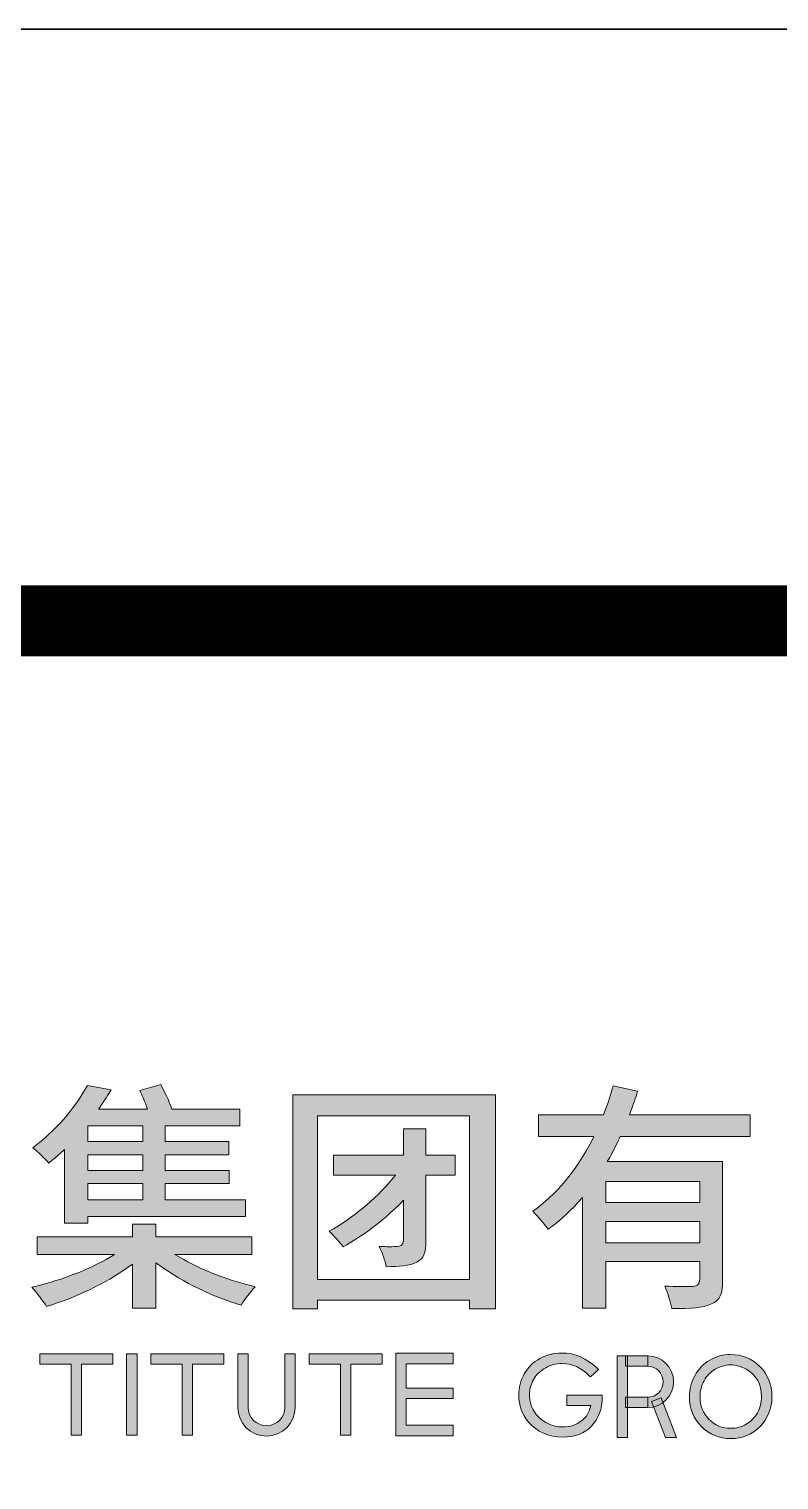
# Model space of a CAD drawing. Header units: millimetres. Extents: x 434053 to 1059003, y -2417481 to 936527.
# Drawn here: x 544865.8 to 545119.4, y -2314715.2 to -2314224.8 of the extents above; entities that cross this region are included whole.
import ezdxf

# ---------------------------------------------------------------- set-up
doc = ezdxf.new("R2010")
doc.units = ezdxf.units.MM
doc.header["$LTSCALE"] = 1000
doc.header["$MEASUREMENT"] = 0
for name, color, linetype in [('_U+56FE_U+5C42 1', 7, 'Continuous'), ('A-ANNO-TTLB', 7, 'Continuous'), ('PUB_TITLE', 4, 'Continuous'), ('图框层', 3, 'Continuous')]:
    doc.layers.add(name, color=color, linetype=linetype)

# ---------------------------------------------------------------- blocks, each defined once
blk = doc.blocks.new('asdfgafglogo2021h')
at = {"layer": '_U+56FE_U+5C42 1'}
h = blk.add_hatch(color=256, dxfattribs=at)
h.dxf.hatch_style = 2
edge = h.paths.add_edge_path()
edge.add_spline(control_points=[(396391.8, -17780.6), (396391.8, -17780.6), (396391.8, -17706.2), (396391.8, -17706.2), (396391.8, -17706.2), (396384.4, -17711.5), (396384.4, -17711.5), (396345.9, -17739.1), (396294.6, -17763.7), (396246.4, -17777.7), (396240.2, -17768.3), (396230.5, -17755.5), (396221.6, -17745.5), (396264.8, -17735.5), (396310.1, -17718.7), (396347.1, -17698.8), (396347.1, -17698.8), (396361.3, -17689.9), (396361.3, -17689.9), (396361.3, -17689.9), (396230.8, -17689.9), (396230.8, -17689.9), (396230.8, -17689.9), (396230.8, -17660), (396230.8, -17660), (396230.8, -17660), (396391.8, -17660), (396391.8, -17660), (396391.8, -17660), (396391.8, -17638.9), (396391.8, -17638.9), (396391.8, -17638.9), (396431.2, -17638.9), (396431.2, -17638.9), (396431.2, -17638.9), (396431.2, -17660), (396431.2, -17660), (396431.2, -17660), (396593.5, -17660), (396593.5, -17660), (396593.5, -17660), (396593.5, -17689.9), (396593.5, -17689.9), (396593.5, -17689.9), (396463.1, -17689.9), (396463.1, -17689.9), (396463.1, -17689.9), (396478.7, -17698.8), (396478.7, -17698.8), (396512.6, -17717.8), (396556.1, -17734.3), (396599.2, -17744.5), (396590.7, -17753.6), (396581.3, -17765.9), (396575.6, -17775.6), (396528.2, -17761.7), (396477.3, -17737.2), (396438.7, -17709.4), (396438.7, -17709.4), (396431.2, -17704.1), (396431.2, -17704.1), (396431.2, -17704.1), (396431.2, -17780.6), (396431.2, -17780.6), (396431.2, -17780.6), (396391.8, -17780.6), (396391.8, -17780.6)], knot_values=[0, 0, 0, 0, 1, 1, 1, 2, 2, 2, 3, 3, 3, 4, 4, 4, 5, 5, 5, 6, 6, 6, 7, 7, 7, 8, 8, 8, 9, 9, 9, 10, 10, 10, 11, 11, 11, 12, 12, 12, 13, 13, 13, 14, 14, 14, 15, 15, 15, 16, 16, 16, 17, 17, 17, 18, 18, 18, 19, 19, 19, 20, 20, 20, 21, 21, 21, 22, 22, 22, 22], degree=3, periodic=0)
edge = h.paths.add_edge_path()
edge.add_spline(control_points=[(396276.7, -17637), (396276.7, -17637), (396276.7, -17512.9), (396276.7, -17512.9), (396276.7, -17512.9), (396268.9, -17519.8), (396268.9, -17519.8), (396262.8, -17525.3), (396256.6, -17530.5), (396250.4, -17535.7), (396243.1, -17526.9), (396232.5, -17516.5), (396223.2, -17509.8), (396261.1, -17481.6), (396294.3, -17443.7), (396315.5, -17404.4), (396315.5, -17404.4), (396355.6, -17412), (396355.6, -17412), (396350.4, -17420.4), (396345, -17428.7), (396339.3, -17437), (396339.3, -17437), (396334.3, -17444.4), (396334.3, -17444.4), (396334.3, -17444.4), (396417, -17444.4), (396417, -17444.4), (396417, -17444.4), (396414.7, -17438.1), (396414.7, -17438.1), (396411.6, -17429.5), (396407.9, -17420.8), (396404.1, -17412.9), (396404.1, -17412.9), (396439.5, -17403), (396439.5, -17403), (396446.8, -17416.2), (396453.4, -17430.2), (396457.2, -17441.2), (396457.2, -17441.2), (396458.2, -17444.4), (396458.2, -17444.4), (396458.2, -17444.4), (396573.2, -17444.4), (396573.2, -17444.4), (396573.2, -17444.4), (396573.2, -17472.7), (396573.2, -17472.7), (396573.2, -17472.7), (396447, -17472.7), (396447, -17472.7), (396447, -17472.7), (396447, -17499.4), (396447, -17499.4), (396447, -17499.4), (396554.6, -17499.4), (396554.6, -17499.4), (396554.6, -17499.4), (396554.6, -17521.9), (396554.6, -17521.9), (396554.6, -17521.9), (396447, -17521.9), (396447, -17521.9), (396447, -17521.9), (396447, -17547.9), (396447, -17547.9), (396447, -17547.9), (396555, -17547.9), (396555, -17547.9), (396555, -17547.9), (396555, -17570.3), (396555, -17570.3), (396555, -17570.3), (396447, -17570.3), (396447, -17570.3), (396447, -17570.3), (396447, -17597.9), (396447, -17597.9), (396447, -17597.9), (396583.1, -17597.9), (396583.1, -17597.9), (396583.1, -17597.9), (396583.1, -17625.8), (396583.1, -17625.8), (396583.1, -17625.8), (396316.2, -17625.8), (396316.2, -17625.8), (396316.2, -17625.8), (396316.2, -17637), (396316.2, -17637), (396316.2, -17637), (396276.7, -17637), (396276.7, -17637)], knot_values=[0, 0, 0, 0, 1, 1, 1, 2, 2, 2, 3, 3, 3, 4, 4, 4, 5, 5, 5, 6, 6, 6, 7, 7, 7, 8, 8, 8, 9, 9, 9, 10, 10, 10, 11, 11, 11, 12, 12, 12, 13, 13, 13, 14, 14, 14, 15, 15, 15, 16, 16, 16, 17, 17, 17, 18, 18, 18, 19, 19, 19, 20, 20, 20, 21, 21, 21, 22, 22, 22, 23, 23, 23, 24, 24, 24, 25, 25, 25, 26, 26, 26, 27, 27, 27, 28, 28, 28, 29, 29, 29, 30, 30, 30, 31, 31, 31, 31], degree=3, periodic=0)
h.paths.add_polyline_path([(396316.2, -17597.9), (396409.2, -17597.9), (396409.2, -17570.3), (396316.2, -17570.3)])
h.paths.add_polyline_path([(396316.2, -17547.9), (396409.2, -17547.9), (396409.2, -17521.9), (396316.2, -17521.9)])
h.paths.add_polyline_path([(396316.2, -17499.4), (396409.2, -17499.4), (396409.2, -17472.7), (396316.2, -17472.7)])
h = blk.add_hatch(color=256, dxfattribs=at)
h.dxf.hatch_style = 2
edge = h.paths.add_edge_path()
edge.add_spline(control_points=[(397303.4, -17781.4), (397301.3, -17770.2), (397296.8, -17755.6), (397291.9, -17743.6), (397311, -17744.4), (397330.5, -17744.4), (397336.7, -17744.4), (397343, -17744.1), (397350.9, -17742.3), (397350.9, -17731.5), (397350.9, -17731.5), (397350.9, -17701.9), (397350.9, -17701.9), (397350.9, -17701.9), (397192.1, -17701.9), (397192.1, -17701.9), (397192.1, -17701.9), (397192.1, -17781), (397192.1, -17781), (397192.1, -17781), (397152.7, -17781), (397152.7, -17781), (397152.7, -17781), (397152.7, -17593.5), (397152.7, -17593.5), (397152.7, -17593.5), (397144.5, -17602.5), (397144.5, -17602.5), (397127.7, -17621), (397111.3, -17635.8), (397094.6, -17647.5), (397087.8, -17638.2), (397076.9, -17625.8), (397068.4, -17617.1), (397107.7, -17589.5), (397142.2, -17548.3), (397168.3, -17497.8), (397168.3, -17497.8), (397171.9, -17490.9), (397171.9, -17490.9), (397171.9, -17490.9), (397078.2, -17490.9), (397078.2, -17490.9), (397078.2, -17490.9), (397078.2, -17453.9), (397078.2, -17453.9), (397078.2, -17453.9), (397188, -17453.9), (397188, -17453.9), (397188, -17453.9), (397189.2, -17450.9), (397189.2, -17450.9), (397195.4, -17435), (397200.4, -17419.9), (397204.4, -17404.8), (397204.4, -17404.8), (397245.8, -17414.2), (397245.8, -17414.2), (397242.2, -17425.3), (397238.5, -17436.4), (397234.2, -17447.5), (397234.2, -17447.5), (397231.8, -17453.9), (397231.8, -17453.9), (397231.8, -17453.9), (397435.9, -17453.9), (397435.9, -17453.9), (397435.9, -17453.9), (397435.9, -17490.9), (397435.9, -17490.9), (397435.9, -17490.9), (397216.1, -17490.9), (397216.1, -17490.9), (397216.1, -17490.9), (397214.9, -17493.7), (397214.9, -17493.7), (397210, -17504.7), (397204.7, -17515.3), (397198.6, -17525.9), (397198.6, -17525.9), (397194.5, -17533), (397194.5, -17533), (397194.5, -17533), (397389.5, -17533), (397389.5, -17533), (397389.5, -17533), (397389.5, -17732.7), (397389.5, -17732.7), (397389.5, -17757.1), (397384.8, -17767.4), (397370.8, -17773.5), (397356.3, -17780.6), (397335.5, -17781.3), (397303.4, -17781.4)], knot_values=[0, 0, 0, 0, 1, 1, 1, 2, 2, 2, 3, 3, 3, 4, 4, 4, 5, 5, 5, 6, 6, 6, 7, 7, 7, 8, 8, 8, 9, 9, 9, 10, 10, 10, 11, 11, 11, 12, 12, 12, 13, 13, 13, 14, 14, 14, 15, 15, 15, 16, 16, 16, 17, 17, 17, 18, 18, 18, 19, 19, 19, 20, 20, 20, 21, 21, 21, 22, 22, 22, 23, 23, 23, 24, 24, 24, 25, 25, 25, 26, 26, 26, 27, 27, 27, 28, 28, 28, 29, 29, 29, 30, 30, 30, 31, 31, 31, 31], degree=3, periodic=0)
h.paths.add_polyline_path([(397192.1, -17670.4), (397350.9, -17670.4), (397350.9, -17634.1), (397192.1, -17634.1)])
h.paths.add_polyline_path([(397192.1, -17602.5), (397350.9, -17602.5), (397350.9, -17566.6), (397192.1, -17566.6)])
h = blk.add_hatch(color=256, dxfattribs=at)
h.dxf.hatch_style = 2
h.paths.add_polyline_path([(396961.6, -17781.8), (396961.6, -17767.3), (396704.3, -17767.3), (396704.3, -17781.8), (396662.8, -17781.8), (396662.8, -17420), (397005.6, -17420), (397005.6, -17781.8)])
h.paths.add_polyline_path([(396704.3, -17732.5), (396961.6, -17732.5), (396961.6, -17455.7), (396704.3, -17455.7)])
edge = h.paths.add_edge_path()
edge.add_spline(control_points=[(396820.9, -17710.7), (396818.6, -17700.2), (396813.8, -17687.1), (396808.9, -17676.5), (396815.3, -17676.8), (396821.4, -17676.9), (396826.5, -17676.9), (396831.9, -17676.9), (396836.1, -17676.7), (396838.5, -17676.6), (396838.5, -17676.6), (396838.5, -17676.6), (396838.6, -17676.6), (396843.6, -17676.6), (396849.8, -17675.3), (396849.8, -17665.7), (396849.8, -17665.7), (396849.8, -17598.4), (396849.8, -17598.4), (396849.8, -17598.4), (396841.8, -17606.5), (396841.8, -17606.5), (396814.9, -17633.4), (396780.9, -17658.9), (396748.1, -17677), (396742.3, -17669.2), (396733, -17658.8), (396724.2, -17650.8), (396763.6, -17628.8), (396801.8, -17597.4), (396829.7, -17564), (396829.7, -17564), (396836.2, -17556.3), (396836.2, -17556.3), (396836.2, -17556.3), (396731.5, -17556.3), (396731.5, -17556.3), (396731.5, -17556.3), (396731.5, -17522.2), (396731.5, -17522.2), (396731.5, -17522.2), (396849.8, -17522.2), (396849.8, -17522.2), (396849.8, -17522.2), (396849.8, -17477.5), (396849.8, -17477.5), (396849.8, -17477.5), (396887.6, -17477.5), (396887.6, -17477.5), (396887.6, -17477.5), (396887.6, -17522.2), (396887.6, -17522.2), (396887.6, -17522.2), (396937.3, -17522.2), (396937.3, -17522.2), (396937.3, -17522.2), (396937.3, -17556.3), (396937.3, -17556.3), (396937.3, -17556.3), (396887.6, -17556.3), (396887.6, -17556.3), (396887.6, -17556.3), (396887.6, -17666.1), (396887.6, -17666.1), (396887.6, -17688.5), (396884.2, -17696.8), (396872.4, -17702.9), (396859.9, -17709.7), (396842.4, -17710.6), (396820.9, -17710.7)], knot_values=[0, 0, 0, 0, 1, 1, 1, 2, 2, 2, 3, 3, 3, 4, 4, 4, 5, 5, 5, 6, 6, 6, 7, 7, 7, 8, 8, 8, 9, 9, 9, 10, 10, 10, 11, 11, 11, 12, 12, 12, 13, 13, 13, 14, 14, 14, 15, 15, 15, 16, 16, 16, 17, 17, 17, 18, 18, 18, 19, 19, 19, 20, 20, 20, 21, 21, 21, 22, 22, 22, 23, 23, 23, 23], degree=3, periodic=0)
h = blk.add_hatch(color=256, dxfattribs=at)
h.dxf.hatch_style = 2
h.paths.add_polyline_path([(396235.2, -17875.4), (396288, -17875.4), (396288, -17995.6), (396305.6, -17995.6), (396305.6, -17875.4), (396358.3, -17875.4), (396358.3, -17857.8), (396235.2, -17857.8)])
h = blk.add_hatch(color=256, dxfattribs=at)
h.dxf.hatch_style = 2
h.paths.add_polyline_path([(396381.8, -17995.6), (396399.5, -17995.6), (396399.5, -17857.8), (396381.8, -17857.8)])
h = blk.add_hatch(color=256, dxfattribs=at)
h.dxf.hatch_style = 2
h.paths.add_polyline_path([(396423, -17875.4), (396475.7, -17875.4), (396475.7, -17995.6), (396493.3, -17995.6), (396493.3, -17875.4), (396546.1, -17875.4), (396546.1, -17857.8), (396423, -17857.8)])
h = blk.add_hatch(color=256, dxfattribs=at)
h.dxf.hatch_style = 2
edge = h.paths.add_edge_path()
edge.add_spline(control_points=[(396649.3, -17948.5), (396649.3, -17965.6), (396635.4, -17979.5), (396618.3, -17979.5), (396601.3, -17979.5), (396587.4, -17965.6), (396587.4, -17948.5), (396587.4, -17948.5), (396587.4, -17858.2), (396587.4, -17858.2), (396587.4, -17858.2), (396569.8, -17858.2), (396569.8, -17858.2), (396569.8, -17858.2), (396569.8, -17948.5), (396569.8, -17948.5), (396569.8, -17975.3), (396591.5, -17997.1), (396618.3, -17997.1), (396645.1, -17997.1), (396666.9, -17975.3), (396666.9, -17948.5), (396666.9, -17948.5), (396666.9, -17858.2), (396666.9, -17858.2), (396666.9, -17858.2), (396649.3, -17858.2), (396649.3, -17858.2), (396649.3, -17858.2), (396649.3, -17948.5), (396649.3, -17948.5)], knot_values=[0, 0, 0, 0, 1, 1, 1, 2, 2, 2, 3, 3, 3, 4, 4, 4, 5, 5, 5, 6, 6, 6, 7, 7, 7, 8, 8, 8, 9, 9, 9, 10, 10, 10, 10], degree=3, periodic=0)
h = blk.add_hatch(color=256, dxfattribs=at)
h.dxf.hatch_style = 2
h.paths.add_polyline_path([(396690.5, -17875.4), (396743.3, -17875.4), (396743.3, -17995.6), (396760.9, -17995.6), (396760.9, -17875.4), (396813.7, -17875.4), (396813.7, -17857.8), (396690.5, -17857.8)])
h = blk.add_hatch(color=256, dxfattribs=at)
h.dxf.hatch_style = 2
h.paths.add_polyline_path([(396934.2, -17874.6), (396934.2, -17856.9), (396837.1, -17856.9), (396837.1, -17996.3), (396934.2, -17996.3), (396934.2, -17978.7), (396854.7, -17978.7), (396854.7, -17933.6), (396934.2, -17933.6), (396934.2, -17916), (396854.7, -17916), (396854.7, -17874.6)])
h = blk.add_hatch(color=256, dxfattribs=at)
h.dxf.hatch_style = 2
edge = h.paths.add_edge_path()
edge.add_spline(control_points=[(397126.1, -17945.3), (397126.1, -17945.3), (397166.6, -17945.3), (397166.6, -17945.3), (397164.6, -17956.1), (397159.3, -17964.8), (397151, -17971.3), (397142.4, -17978.1), (397131.8, -17981.5), (397119.6, -17981.5), (397109.2, -17981.5), (397099.5, -17979.1), (397090.8, -17974.2), (397082.3, -17969.5), (397075.4, -17962.9), (397070.4, -17954.5), (397065.2, -17946.1), (397062.8, -17937.2), (397062.8, -17927.3), (397062.8, -17918.2), (397065.2, -17909.4), (397069.9, -17901.1), (397074.7, -17892.9), (397081.6, -17886.3), (397090.4, -17881.4), (397099, -17876.7), (397108.2, -17874.3), (397117.8, -17874.3), (397134.8, -17874.3), (397150.5, -17881.4), (397164.6, -17895.5), (397164.6, -17895.5), (397166.2, -17897.1), (397166.2, -17897.1), (397166.2, -17897.1), (397179.4, -17884.2), (397179.4, -17884.2), (397179.4, -17884.2), (397177.7, -17882.5), (397177.7, -17882.5), (397160, -17865.3), (397139.7, -17856.6), (397117.4, -17856.6), (397103.6, -17856.6), (397091.1, -17859.8), (397080.2, -17866), (397069.3, -17872.1), (397060.5, -17880.8), (397054.2, -17891.8), (397048, -17902.8), (397044.8, -17914.9), (397044.8, -17927.6), (397044.8, -17944.8), (397050.3, -17960.1), (397061.3, -17973.2), (397075.5, -17990.1), (397095, -17998.7), (397119.3, -17998.7), (397139.6, -17998.7), (397155.9, -17992.5), (397167.8, -17980.1), (397179.7, -17967.8), (397185.8, -17951.1), (397186, -17930.3), (397186, -17930.3), (397186, -17928), (397186, -17928), (397186, -17928), (397126.1, -17928), (397126.1, -17928), (397126.1, -17928), (397126.1, -17945.3), (397126.1, -17945.3)], knot_values=[0, 0, 0, 0, 1, 1, 1, 2, 2, 2, 3, 3, 3, 4, 4, 4, 5, 5, 5, 6, 6, 6, 7, 7, 7, 8, 8, 8, 9, 9, 9, 10, 10, 10, 11, 11, 11, 12, 12, 12, 13, 13, 13, 14, 14, 14, 15, 15, 15, 16, 16, 16, 17, 17, 17, 18, 18, 18, 19, 19, 19, 20, 20, 20, 21, 21, 21, 22, 22, 22, 23, 23, 23, 24, 24, 24, 24], degree=3, periodic=0)
h = blk.add_hatch(color=256, dxfattribs=at)
h.dxf.hatch_style = 2
h.paths.add_polyline_path([(397228.6, -17999.1), (397211.1, -17999.1), (397211.1, -17861.4), (397228.6, -17861.4)])
h = blk.add_hatch(color=256, dxfattribs=at)
h.dxf.hatch_style = 2
h.paths.add_polyline_path([(397262.9, -17878.9), (397225.3, -17878.9), (397225.3, -17861.4), (397262.9, -17861.4)])
h = blk.add_hatch(color=256, dxfattribs=at)
h.dxf.hatch_style = 2
edge = h.paths.add_edge_path()
edge.add_spline(control_points=[(397262.9, -17948.8), (397262.9, -17948.8), (397262.9, -17931.3), (397262.9, -17931.3), (397277.3, -17931.3), (397289, -17919.5), (397289, -17905.1), (397289, -17890.7), (397277.3, -17878.9), (397262.9, -17878.9), (397262.9, -17878.9), (397262.9, -17861.4), (397262.9, -17861.4), (397286.9, -17861.4), (397306.5, -17881), (397306.5, -17905.1), (397306.5, -17929.2), (397286.9, -17948.8), (397262.9, -17948.8)], knot_values=[0, 0, 0, 0, 1, 1, 1, 2, 2, 2, 3, 3, 3, 4, 4, 4, 5, 5, 5, 6, 6, 6, 6], degree=3, periodic=0)
h = blk.add_hatch(color=256, dxfattribs=at)
h.dxf.hatch_style = 2
edge = h.paths.add_edge_path()
edge.add_spline(control_points=[(397402.3, -17859.1), (397390, -17859.1), (397378.4, -17862.3), (397367.8, -17868.6), (397357.1, -17875), (397348.6, -17883.8), (397342.5, -17894.9), (397336.5, -17906), (397333.4, -17918), (397333.4, -17930.8), (397333.4, -17950.6), (397340.3, -17967.5), (397353.7, -17980.9), (397367.2, -17994.4), (397383.9, -18001.3), (397403.4, -18001.3), (397422.8, -18001.3), (397439.5, -17994.4), (397452.8, -17980.7), (397466.1, -17967), (397472.9, -17950), (397472.9, -17930.2), (397472.9, -17910), (397466, -17892.9), (397452.5, -17879.3), (397439, -17865.9), (397422.1, -17859.1), (397402.3, -17859.1)], knot_values=[0, 0, 0, 0, 1, 1, 1, 2, 2, 2, 3, 3, 3, 4, 4, 4, 5, 5, 5, 6, 6, 6, 7, 7, 7, 8, 8, 8, 9, 9, 9, 9], degree=3, periodic=0)
edge = h.paths.add_edge_path()
edge.add_spline(control_points=[(397448.3, -17957.6), (397443.7, -17965.8), (397437.3, -17972.3), (397429.3, -17976.9), (397421.3, -17981.5), (397412.4, -17983.8), (397403, -17983.8), (397388.5, -17983.8), (397376.1, -17978.7), (397366.2, -17968.4), (397356.3, -17958.2), (397351.3, -17945.5), (397351.3, -17930.8), (397351.3, -17920.8), (397353.6, -17911.6), (397358.1, -17903.4), (397362.7, -17895.2), (397368.9, -17888.8), (397377.1, -17883.9), (397385.1, -17879.2), (397393.8, -17876.7), (397402.9, -17876.7), (397412.2, -17876.7), (397421, -17879.2), (397429.2, -17883.9), (397446.7, -17894.2), (397455.1, -17909.3), (397455.1, -17930.2), (397455.1, -17940.1), (397452.8, -17949.3), (397448.3, -17957.6)], knot_values=[0, 0, 0, 0, 1, 1, 1, 2, 2, 2, 3, 3, 3, 4, 4, 4, 5, 5, 5, 6, 6, 6, 7, 7, 7, 8, 8, 8, 9, 9, 9, 10, 10, 10, 10], degree=3, periodic=0)
h = blk.add_hatch(color=256, dxfattribs=at)
h.dxf.hatch_style = 2
h.paths.add_polyline_path([(397262.9, -17948.8), (397225.3, -17948.8), (397225.3, -17931.3), (397262.9, -17931.3)])
h = blk.add_hatch(color=256, dxfattribs=at)
h.dxf.hatch_style = 2
h.paths.add_polyline_path([(397311.4, -17999.1), (397285.5, -17932.3), (397269.2, -17938.6), (397292.6, -17999.1)])
at = {"layer": '_U+56FE_U+5C42 1', "lineweight": 0}
for p, q in [((396662.8, -17781.8), (396662.8, -17420)), ((396662.8, -17420), (397005.6, -17420)), ((397005.6, -17420), (397005.6, -17781.8)), ((396961.6, -17455.7), (396704.3, -17455.7)), ((396704.3, -17455.7), (396704.3, -17732.5)), ((396961.6, -17732.5), (396961.6, -17455.7)), ((396409.2, -17472.7), (396316.2, -17472.7)), ((396316.2, -17472.7), (396316.2, -17499.4)), ((396409.2, -17499.4), (396409.2, -17472.7)), ((396316.2, -17499.4), (396409.2, -17499.4)), ((396409.2, -17521.9), (396316.2, -17521.9)), ((396316.2, -17521.9), (396316.2, -17547.9)), ((396409.2, -17547.9), (396409.2, -17521.9)), ((396316.2, -17547.9), (396409.2, -17547.9)), ((396409.2, -17570.3), (396316.2, -17570.3)), ((396316.2, -17570.3), (396316.2, -17597.9)), ((396409.2, -17597.9), (396409.2, -17570.3)), ((397350.9, -17566.6), (397192.1, -17566.6)), ((397192.1, -17566.6), (397192.1, -17602.5)), ((397350.9, -17602.5), (397350.9, -17566.6)), ((396316.2, -17597.9), (396409.2, -17597.9)), ((397192.1, -17602.5), (397350.9, -17602.5)), ((397350.9, -17634.1), (397192.1, -17634.1)), ((397192.1, -17634.1), (397192.1, -17670.4)), ((397350.9, -17670.4), (397350.9, -17634.1)), ((397192.1, -17670.4), (397350.9, -17670.4)), ((396704.3, -17732.5), (396961.6, -17732.5)), ((396961.6, -17767.3), (396704.3, -17767.3)), ((396704.3, -17767.3), (396704.3, -17781.8)), ((396961.6, -17781.8), (396961.6, -17767.3)), ((396704.3, -17781.8), (396662.8, -17781.8)), ((397005.6, -17781.8), (396961.6, -17781.8))]:
    blk.add_line(p, q, dxfattribs=at)
for points in [[(396235.2, -17875.4), (396288, -17875.4), (396288, -17995.6), (396305.6, -17995.6), (396305.6, -17875.4), (396358.3, -17875.4), (396358.3, -17857.8), (396235.2, -17857.8), (396235.2, -17875.4)], [(396381.8, -17995.6), (396399.5, -17995.6), (396399.5, -17857.8), (396381.8, -17857.8), (396381.8, -17995.6)], [(396423, -17875.4), (396475.7, -17875.4), (396475.7, -17995.6), (396493.3, -17995.6), (396493.3, -17875.4), (396546.1, -17875.4), (396546.1, -17857.8), (396423, -17857.8), (396423, -17875.4)], [(396690.5, -17875.4), (396743.3, -17875.4), (396743.3, -17995.6), (396760.9, -17995.6), (396760.9, -17875.4), (396813.7, -17875.4), (396813.7, -17857.8), (396690.5, -17857.8), (396690.5, -17875.4)], [(396934.2, -17874.6), (396934.2, -17856.9), (396837.1, -17856.9), (396837.1, -17996.3), (396934.2, -17996.3), (396934.2, -17978.7), (396854.7, -17978.7), (396854.7, -17933.6), (396934.2, -17933.6), (396934.2, -17916), (396854.7, -17916), (396854.7, -17874.6), (396934.2, -17874.6)], [(397228.6, -17999.1), (397211.1, -17999.1), (397211.1, -17861.4), (397228.6, -17861.4), (397228.6, -17999.1)], [(397262.9, -17878.9), (397225.3, -17878.9), (397225.3, -17861.4), (397262.9, -17861.4), (397262.9, -17878.9)], [(397262.9, -17948.8), (397225.3, -17948.8), (397225.3, -17931.3), (397262.9, -17931.3), (397262.9, -17948.8)], [(397311.4, -17999.1), (397285.5, -17932.3), (397269.2, -17938.6), (397292.6, -17999.1), (397311.4, -17999.1)]]:
    blk.add_lwpolyline(points, dxfattribs=at)
for points in [[(396223.2, -17509.8), (396261.1, -17481.6), (396294.3, -17443.7), (396315.5, -17404.4)], [(396315.5, -17404.4), (396315.5, -17404.4), (396355.6, -17412), (396355.6, -17412)], [(396404.1, -17412.9), (396404.1, -17412.9), (396439.5, -17403), (396439.5, -17403)], [(396439.5, -17403), (396446.8, -17416.2), (396453.4, -17430.2), (396457.2, -17441.2)], [(397189.2, -17450.9), (397195.4, -17435), (397200.4, -17419.9), (397204.4, -17404.8)], [(397204.4, -17404.8), (397204.4, -17404.8), (397245.8, -17414.2), (397245.8, -17414.2)], [(396355.6, -17412), (396350.4, -17420.4), (396345, -17428.7), (396339.3, -17437)], [(396414.7, -17438.1), (396411.6, -17429.5), (396407.9, -17420.8), (396404.1, -17412.9)], [(397245.8, -17414.2), (397242.2, -17425.3), (397238.5, -17436.4), (397234.2, -17447.5)], [(396339.3, -17437), (396339.3, -17437), (396334.3, -17444.4), (396334.3, -17444.4)], [(396334.3, -17444.4), (396334.3, -17444.4), (396417, -17444.4), (396417, -17444.4)], [(396417, -17444.4), (396417, -17444.4), (396414.7, -17438.1), (396414.7, -17438.1)], [(396457.2, -17441.2), (396457.2, -17441.2), (396458.2, -17444.4), (396458.2, -17444.4)], [(396458.2, -17444.4), (396458.2, -17444.4), (396573.2, -17444.4), (396573.2, -17444.4)], [(396573.2, -17444.4), (396573.2, -17444.4), (396573.2, -17472.7), (396573.2, -17472.7)], [(397078.2, -17490.9), (397078.2, -17490.9), (397078.2, -17453.9), (397078.2, -17453.9)], [(397078.2, -17453.9), (397078.2, -17453.9), (397188, -17453.9), (397188, -17453.9)], [(397188, -17453.9), (397188, -17453.9), (397189.2, -17450.9), (397189.2, -17450.9)], [(397234.2, -17447.5), (397234.2, -17447.5), (397231.8, -17453.9), (397231.8, -17453.9)], [(397231.8, -17453.9), (397231.8, -17453.9), (397435.9, -17453.9), (397435.9, -17453.9)], [(397435.9, -17453.9), (397435.9, -17453.9), (397435.9, -17490.9), (397435.9, -17490.9)], [(396573.2, -17472.7), (396573.2, -17472.7), (396447, -17472.7), (396447, -17472.7)], [(396447, -17472.7), (396447, -17472.7), (396447, -17499.4), (396447, -17499.4)], [(396849.8, -17522.2), (396849.8, -17522.2), (396849.8, -17477.5), (396849.8, -17477.5)], [(396849.8, -17477.5), (396849.8, -17477.5), (396887.6, -17477.5), (396887.6, -17477.5)], [(396887.6, -17477.5), (396887.6, -17477.5), (396887.6, -17522.2), (396887.6, -17522.2)], [(396447, -17499.4), (396447, -17499.4), (396554.6, -17499.4), (396554.6, -17499.4)], [(396554.6, -17499.4), (396554.6, -17499.4), (396554.6, -17521.9), (396554.6, -17521.9)], [(397068.4, -17617.1), (397107.7, -17589.5), (397142.2, -17548.3), (397168.3, -17497.8)], [(397171.9, -17490.9), (397171.9, -17490.9), (397078.2, -17490.9), (397078.2, -17490.9)], [(397168.3, -17497.8), (397168.3, -17497.8), (397171.9, -17490.9), (397171.9, -17490.9)], [(397214.9, -17493.7), (397210, -17504.7), (397204.7, -17515.3), (397198.6, -17525.9)], [(397216.1, -17490.9), (397216.1, -17490.9), (397214.9, -17493.7), (397214.9, -17493.7)], [(397435.9, -17490.9), (397435.9, -17490.9), (397216.1, -17490.9), (397216.1, -17490.9)], [(396250.4, -17535.7), (396243.1, -17526.9), (396232.5, -17516.5), (396223.2, -17509.8)], [(396268.9, -17519.8), (396262.8, -17525.3), (396256.6, -17530.5), (396250.4, -17535.7)], [(396276.7, -17512.9), (396276.7, -17512.9), (396268.9, -17519.8), (396268.9, -17519.8)], [(396276.7, -17637), (396276.7, -17637), (396276.7, -17512.9), (396276.7, -17512.9)], [(396554.6, -17521.9), (396554.6, -17521.9), (396447, -17521.9), (396447, -17521.9)], [(396447, -17521.9), (396447, -17521.9), (396447, -17547.9), (396447, -17547.9)], [(396731.5, -17556.3), (396731.5, -17556.3), (396731.5, -17522.2), (396731.5, -17522.2)], [(396731.5, -17522.2), (396731.5, -17522.2), (396849.8, -17522.2), (396849.8, -17522.2)], [(396887.6, -17522.2), (396887.6, -17522.2), (396937.3, -17522.2), (396937.3, -17522.2)], [(396937.3, -17522.2), (396937.3, -17522.2), (396937.3, -17556.3), (396937.3, -17556.3)], [(397198.6, -17525.9), (397198.6, -17525.9), (397194.5, -17533), (397194.5, -17533)], [(396447, -17547.9), (396447, -17547.9), (396555, -17547.9), (396555, -17547.9)], [(396555, -17547.9), (396555, -17547.9), (396555, -17570.3), (396555, -17570.3)], [(397194.5, -17533), (397194.5, -17533), (397389.5, -17533), (397389.5, -17533)], [(397389.5, -17533), (397389.5, -17533), (397389.5, -17732.7), (397389.5, -17732.7)], [(396555, -17570.3), (396555, -17570.3), (396447, -17570.3), (396447, -17570.3)], [(396447, -17570.3), (396447, -17570.3), (396447, -17597.9), (396447, -17597.9)], [(396724.2, -17650.8), (396763.6, -17628.8), (396801.8, -17597.4), (396829.7, -17564)], [(396836.2, -17556.3), (396836.2, -17556.3), (396731.5, -17556.3), (396731.5, -17556.3)], [(396829.7, -17564), (396829.7, -17564), (396836.2, -17556.3), (396836.2, -17556.3)], [(396937.3, -17556.3), (396937.3, -17556.3), (396887.6, -17556.3), (396887.6, -17556.3)], [(396887.6, -17556.3), (396887.6, -17556.3), (396887.6, -17666.1), (396887.6, -17666.1)], [(396447, -17597.9), (396447, -17597.9), (396583.1, -17597.9), (396583.1, -17597.9)], [(396583.1, -17597.9), (396583.1, -17597.9), (396583.1, -17625.8), (396583.1, -17625.8)], [(396849.8, -17598.4), (396849.8, -17598.4), (396841.8, -17606.5), (396841.8, -17606.5)], [(396849.8, -17665.7), (396849.8, -17665.7), (396849.8, -17598.4), (396849.8, -17598.4)], [(397144.5, -17602.5), (397127.7, -17621), (397111.3, -17635.8), (397094.6, -17647.5)], [(397152.7, -17593.5), (397152.7, -17593.5), (397144.5, -17602.5), (397144.5, -17602.5)], [(397152.7, -17781), (397152.7, -17781), (397152.7, -17593.5), (397152.7, -17593.5)], [(396583.1, -17625.8), (396583.1, -17625.8), (396316.2, -17625.8), (396316.2, -17625.8)], [(396316.2, -17625.8), (396316.2, -17625.8), (396316.2, -17637), (396316.2, -17637)], [(396841.8, -17606.5), (396814.9, -17633.4), (396780.9, -17658.9), (396748.1, -17677)], [(397094.6, -17647.5), (397087.8, -17638.2), (397076.9, -17625.8), (397068.4, -17617.1)], [(396316.2, -17637), (396316.2, -17637), (396276.7, -17637), (396276.7, -17637)], [(396391.8, -17660), (396391.8, -17660), (396391.8, -17638.9), (396391.8, -17638.9)], [(396391.8, -17638.9), (396391.8, -17638.9), (396431.2, -17638.9), (396431.2, -17638.9)], [(396431.2, -17638.9), (396431.2, -17638.9), (396431.2, -17660), (396431.2, -17660)], [(396748.1, -17677), (396742.3, -17669.2), (396733, -17658.8), (396724.2, -17650.8)], [(396230.8, -17689.9), (396230.8, -17689.9), (396230.8, -17660), (396230.8, -17660)], [(396230.8, -17660), (396230.8, -17660), (396391.8, -17660), (396391.8, -17660)], [(396431.2, -17660), (396431.2, -17660), (396593.5, -17660), (396593.5, -17660)], [(396593.5, -17660), (396593.5, -17660), (396593.5, -17689.9), (396593.5, -17689.9)], [(396820.9, -17710.7), (396818.6, -17700.2), (396813.8, -17687.1), (396808.9, -17676.5)], [(396887.6, -17666.1), (396887.6, -17688.5), (396884.2, -17696.8), (396872.4, -17702.9)], [(396221.6, -17745.5), (396264.8, -17735.5), (396310.1, -17718.7), (396347.1, -17698.8)], [(396361.3, -17689.9), (396361.3, -17689.9), (396230.8, -17689.9), (396230.8, -17689.9)], [(396347.1, -17698.8), (396347.1, -17698.8), (396361.3, -17689.9), (396361.3, -17689.9)], [(396593.5, -17689.9), (396593.5, -17689.9), (396463.1, -17689.9), (396463.1, -17689.9)], [(396463.1, -17689.9), (396463.1, -17689.9), (396478.7, -17698.8), (396478.7, -17698.8)], [(396478.7, -17698.8), (396512.6, -17717.8), (396556.1, -17734.3), (396599.2, -17744.5)], [(396872.4, -17702.9), (396859.9, -17709.7), (396842.4, -17710.6), (396820.9, -17710.7)], [(397350.9, -17701.9), (397350.9, -17701.9), (397192.1, -17701.9), (397192.1, -17701.9)], [(397192.1, -17701.9), (397192.1, -17701.9), (397192.1, -17781), (397192.1, -17781)], [(397350.9, -17731.5), (397350.9, -17731.5), (397350.9, -17701.9), (397350.9, -17701.9)], [(396384.4, -17711.5), (396345.9, -17739.1), (396294.6, -17763.7), (396246.4, -17777.7)], [(396391.8, -17706.2), (396391.8, -17706.2), (396384.4, -17711.5), (396384.4, -17711.5)], [(396391.8, -17780.6), (396391.8, -17780.6), (396391.8, -17706.2), (396391.8, -17706.2)], [(396438.7, -17709.4), (396438.7, -17709.4), (396431.2, -17704.1), (396431.2, -17704.1)], [(396431.2, -17704.1), (396431.2, -17704.1), (396431.2, -17780.6), (396431.2, -17780.6)], [(396575.6, -17775.6), (396528.2, -17761.7), (396477.3, -17737.2), (396438.7, -17709.4)], [(396246.4, -17777.7), (396240.2, -17768.3), (396230.5, -17755.5), (396221.6, -17745.5)], [(396599.2, -17744.5), (396590.7, -17753.6), (396581.3, -17765.9), (396575.6, -17775.6)], [(397303.4, -17781.4), (397301.3, -17770.2), (397296.8, -17755.6), (397291.9, -17743.6)], [(397291.9, -17743.6), (397311, -17744.4), (397330.5, -17744.4), (397336.7, -17744.4)], [(397336.7, -17744.4), (397343, -17744.1), (397350.9, -17742.3), (397350.9, -17731.5)], [(397389.5, -17732.7), (397389.5, -17757.1), (397384.8, -17767.4), (397370.8, -17773.5)], [(397370.8, -17773.5), (397356.3, -17780.6), (397335.5, -17781.3), (397303.4, -17781.4)], [(396431.2, -17780.6), (396431.2, -17780.6), (396391.8, -17780.6), (396391.8, -17780.6)], [(397192.1, -17781), (397192.1, -17781), (397152.7, -17781), (397152.7, -17781)]]:
    blk.add_open_spline(points, degree=3, dxfattribs=at)
for points, knots in [([(396808.9, -17676.5), (396815.3, -17676.8), (396821.4, -17676.9), (396826.5, -17676.9), (396831.9, -17676.9), (396836.1, -17676.7), (396838.5, -17676.6)], [1, 1, 1, 1, 2, 2, 2, 3, 3, 3, 3]), ([(396838.5, -17676.6), (396838.5, -17676.6), (396838.5, -17676.6), (396838.6, -17676.6), (396843.6, -17676.6), (396849.8, -17675.3), (396849.8, -17665.7)], [3, 3, 3, 3, 4, 4, 4, 5, 5, 5, 5]), ([(396649.3, -17948.5), (396649.3, -17965.6), (396635.4, -17979.5), (396618.3, -17979.5), (396601.3, -17979.5), (396587.4, -17965.6), (396587.4, -17948.5), (396587.4, -17948.5), (396587.4, -17858.2), (396587.4, -17858.2), (396587.4, -17858.2), (396569.8, -17858.2), (396569.8, -17858.2), (396569.8, -17858.2), (396569.8, -17948.5), (396569.8, -17948.5), (396569.8, -17975.3), (396591.5, -17997.1), (396618.3, -17997.1), (396645.1, -17997.1), (396666.9, -17975.3), (396666.9, -17948.5), (396666.9, -17948.5), (396666.9, -17858.2), (396666.9, -17858.2), (396666.9, -17858.2), (396649.3, -17858.2), (396649.3, -17858.2), (396649.3, -17858.2), (396649.3, -17948.5), (396649.3, -17948.5)], [0, 0, 0, 0, 1, 1, 1, 2, 2, 2, 3, 3, 3, 4, 4, 4, 5, 5, 5, 6, 6, 6, 7, 7, 7, 8, 8, 8, 9, 9, 9, 10, 10, 10, 10]), ([(397126.1, -17945.3), (397126.1, -17945.3), (397166.6, -17945.3), (397166.6, -17945.3), (397164.6, -17956.1), (397159.3, -17964.8), (397151, -17971.3), (397142.4, -17978.1), (397131.8, -17981.5), (397119.6, -17981.5), (397109.2, -17981.5), (397099.5, -17979.1), (397090.8, -17974.2), (397082.3, -17969.5), (397075.4, -17962.9), (397070.4, -17954.5), (397065.2, -17946.1), (397062.8, -17937.2), (397062.8, -17927.3), (397062.8, -17918.2), (397065.2, -17909.4), (397069.9, -17901.1), (397074.7, -17892.9), (397081.6, -17886.3), (397090.4, -17881.4), (397099, -17876.7), (397108.2, -17874.3), (397117.8, -17874.3), (397134.8, -17874.3), (397150.5, -17881.4), (397164.6, -17895.5), (397164.6, -17895.5), (397166.2, -17897.1), (397166.2, -17897.1), (397166.2, -17897.1), (397179.4, -17884.2), (397179.4, -17884.2), (397179.4, -17884.2), (397177.7, -17882.5), (397177.7, -17882.5), (397160, -17865.3), (397139.7, -17856.6), (397117.4, -17856.6), (397103.6, -17856.6), (397091.1, -17859.8), (397080.2, -17866), (397069.3, -17872.1), (397060.5, -17880.8), (397054.2, -17891.8), (397048, -17902.8), (397044.8, -17914.9), (397044.8, -17927.6), (397044.8, -17944.8), (397050.3, -17960.1), (397061.3, -17973.2), (397075.5, -17990.1), (397095, -17998.7), (397119.3, -17998.7), (397139.6, -17998.7), (397155.9, -17992.5), (397167.8, -17980.1), (397179.7, -17967.8), (397185.8, -17951.1), (397186, -17930.3), (397186, -17930.3), (397186, -17928), (397186, -17928), (397186, -17928), (397126.1, -17928), (397126.1, -17928), (397126.1, -17928), (397126.1, -17945.3), (397126.1, -17945.3)], [0, 0, 0, 0, 1, 1, 1, 2, 2, 2, 3, 3, 3, 4, 4, 4, 5, 5, 5, 6, 6, 6, 7, 7, 7, 8, 8, 8, 9, 9, 9, 10, 10, 10, 11, 11, 11, 12, 12, 12, 13, 13, 13, 14, 14, 14, 15, 15, 15, 16, 16, 16, 17, 17, 17, 18, 18, 18, 19, 19, 19, 20, 20, 20, 21, 21, 21, 22, 22, 22, 23, 23, 23, 24, 24, 24, 24]), ([(397262.9, -17948.8), (397262.9, -17948.8), (397262.9, -17931.3), (397262.9, -17931.3), (397277.3, -17931.3), (397289, -17919.5), (397289, -17905.1), (397289, -17890.7), (397277.3, -17878.9), (397262.9, -17878.9), (397262.9, -17878.9), (397262.9, -17861.4), (397262.9, -17861.4), (397286.9, -17861.4), (397306.5, -17881), (397306.5, -17905.1), (397306.5, -17929.2), (397286.9, -17948.8), (397262.9, -17948.8)], [0, 0, 0, 0, 1, 1, 1, 2, 2, 2, 3, 3, 3, 4, 4, 4, 5, 5, 5, 6, 6, 6, 6]), ([(397402.3, -17859.1), (397390, -17859.1), (397378.4, -17862.3), (397367.8, -17868.6), (397357.1, -17875), (397348.6, -17883.8), (397342.5, -17894.9), (397336.5, -17906), (397333.4, -17918), (397333.4, -17930.8), (397333.4, -17950.6), (397340.3, -17967.5), (397353.7, -17980.9), (397367.2, -17994.4), (397383.9, -18001.3), (397403.4, -18001.3), (397422.8, -18001.3), (397439.5, -17994.4), (397452.8, -17980.7), (397466.1, -17967), (397472.9, -17950), (397472.9, -17930.2), (397472.9, -17910), (397466, -17892.9), (397452.5, -17879.3), (397439, -17865.9), (397422.1, -17859.1), (397402.3, -17859.1)], [0, 0, 0, 0, 1, 1, 1, 2, 2, 2, 3, 3, 3, 4, 4, 4, 5, 5, 5, 6, 6, 6, 7, 7, 7, 8, 8, 8, 9, 9, 9, 9]), ([(397448.3, -17957.6), (397443.7, -17965.8), (397437.3, -17972.3), (397429.3, -17976.9), (397421.3, -17981.5), (397412.4, -17983.8), (397403, -17983.8), (397388.5, -17983.8), (397376.1, -17978.7), (397366.2, -17968.4), (397356.3, -17958.2), (397351.3, -17945.5), (397351.3, -17930.8), (397351.3, -17920.8), (397353.6, -17911.6), (397358.1, -17903.4), (397362.7, -17895.2), (397368.9, -17888.8), (397377.1, -17883.9), (397385.1, -17879.2), (397393.8, -17876.7), (397402.9, -17876.7), (397412.2, -17876.7), (397421, -17879.2), (397429.2, -17883.9), (397446.7, -17894.2), (397455.1, -17909.3), (397455.1, -17930.2), (397455.1, -17940.1), (397452.8, -17949.3), (397448.3, -17957.6)], [0, 0, 0, 0, 1, 1, 1, 2, 2, 2, 3, 3, 3, 4, 4, 4, 5, 5, 5, 6, 6, 6, 7, 7, 7, 8, 8, 8, 9, 9, 9, 10, 10, 10, 10])]:
    blk.add_open_spline(points, degree=3, knots=knots, dxfattribs=at)
blk = doc.blocks.new('asdfgafg21GZ_LABEL3')
at = {"xscale": 0.01, "yscale": 0.01, "zscale": 0.01}
blk.add_blockref('asdfgafglogo2021h', (-3989.925, 166.192), dxfattribs=at)
blk = doc.blocks.new('asdfdfsdh')
at = {"layer": 'A-ANNO-TTLB'}
blk.add_lwpolyline([(0, 42050), (29700, 42050), (29700, 0), (0, 0)], close=True, dxfattribs=at)
at = {"layer": 'A-ANNO-TTLB', "const_width": 60}
blk.add_lwpolyline([(500, 40800), (500, 500), (29200, 500), (29200, 40800)], close=True, dxfattribs=at)
at = {"layer": '图框层', "xscale": 50.00000001002963, "yscale": 50.00000001002963, "zscale": 50.00000001002963, "rotation": 270}
blk.add_blockref('asdfgafg21GZ_LABEL3', (29200, 500), dxfattribs=at)

msp = doc.modelspace()

# ---------------------------------------------------------------- linework, layer by layer
at = {"layer": 'PUB_TITLE'}
msp.add_lwpolyline([(528800.94, -2326104.77), (545620.94, -2326104.77), (545620.94, -2314224.77), (528800.94, -2314224.77)], close=True, dxfattribs=at)

# ---------------------------------------------------------------- block references
at = {"xscale": 0.4, "yscale": 0.4, "zscale": 0.4, "rotation": 90}
msp.add_blockref('asdfdfsdh', (545620.94, -2326104.77), dxfattribs=at)

doc.saveas('drawing.dxf')
